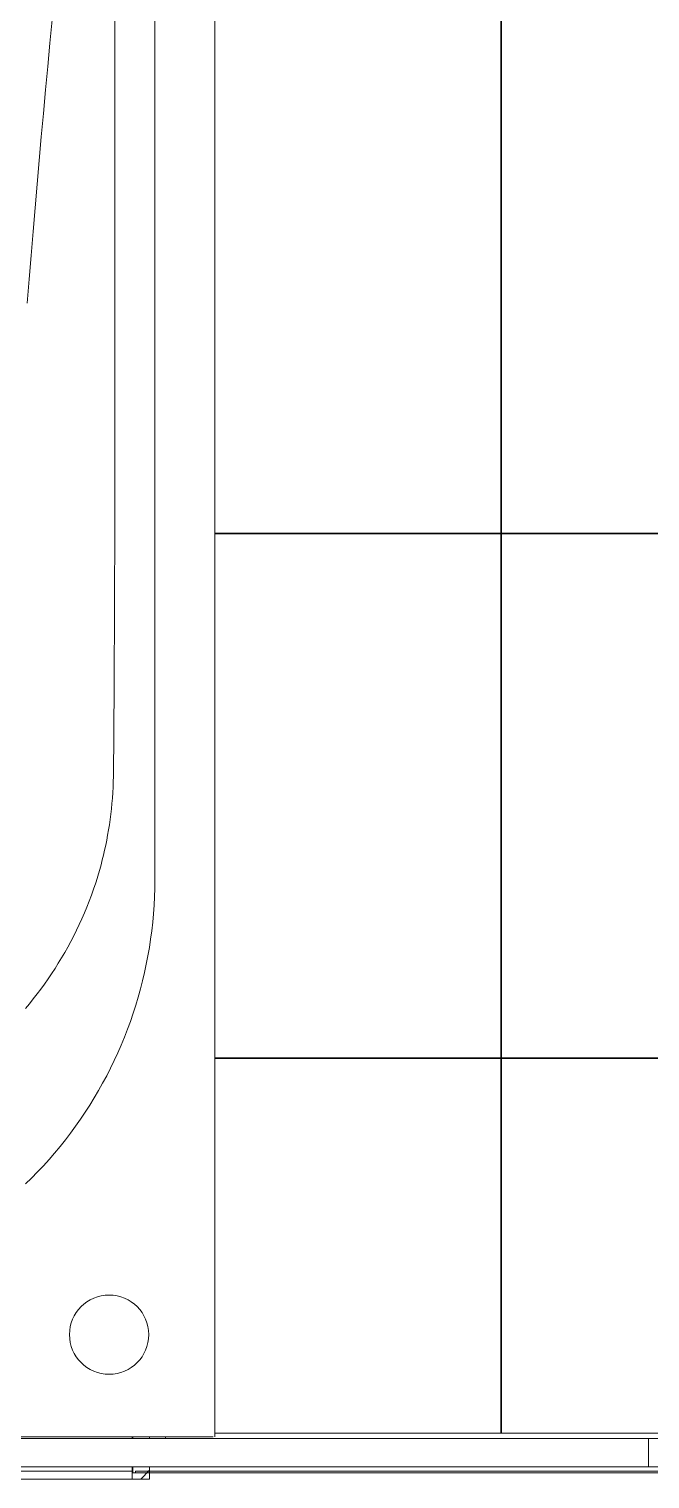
# Model space of a CAD drawing. Units: millimetres at full size, sheet at 1:50. Extents: x -18962 to 31470, y -20980 to 29837.
# Drawn here: x -17772 to -17420, y 20504 to 21327 of the extents above; entities that cross this region are included whole.
import ezdxf

# ---------------------------------------------------------------- set-up
doc = ezdxf.new("R2010")
doc.units = ezdxf.units.MM
doc.header["$LTSCALE"] = 50
doc.linetypes.add('DASHED1', pattern=[1.8, 1.2, -0.6])
for name, color, linetype, lineweight in [('0-0', 4, 'DASHED1', 9), ('0-1', 6, 'Continuous', 9), ('0-4', 6, 'Continuous', 9), ('0-6', 6, 'Continuous', 9), ('6-1', 1, 'Continuous', 35)]:
    doc.layers.add(name, color=color, linetype=linetype, lineweight=lineweight)

# ---------------------------------------------------------------- blocks, each defined once
blk = doc.blocks.new('UB(1)')
at = {"layer": '0-1'}
for p, q in [((-97.8, 3291.5), (-97.8, -4408.5)), ((-92.8, -4408.5), (3602.2, -4408.5))]:
    blk.add_line(p, q, dxfattribs=at)
blk.add_lwpolyline([(3747.2, -4413.5), (-2329.1, -4413.5), (-2329.1, -4493.5), (3747.2, -4493.5)], close=True, dxfattribs=at)
at = {"layer": '0-4'}
for p, q in [((-1329.1, -4493.5), (-1329.1, -4413.5)), ((-1329.1, -4413.5), (3665.9, -4413.5)), ((3665.9, -4493.5), (-1329.1, -4493.5))]:
    blk.add_line(p, q, dxfattribs=at)
blk.add_lwpolyline([(3747.2, -4493.5), (3747.2, -4413.5), (-2329.1, -4413.5), (-2329.1, -4493.5)], close=True, dxfattribs=at)
at = {"layer": '0-6'}
for p, q in [((72.5, -126), (72.4, -413.5)), ((185.7, -413.5), (185.8, -126)), ((370.5, -451.4), (364.3, -385.1)), ((72.4, -413.5), (72.4, -1011.8)), ((185.8, -1423.5), (185.7, -413.5)), ((376.6, -517.5), (370.5, -451.4)), ((382.7, -583.9), (376.6, -517.5)), ((388.7, -650.4), (382.7, -583.9)), ((394.7, -717.2), (388.7, -650.4)), ((400.6, -784.2), (394.7, -717.2)), ((406.4, -851.4), (400.6, -784.2)), ((412.2, -918.7), (406.4, -851.4)), ((417.9, -986.2), (412.2, -918.7)), ((423.6, -1053.7), (417.9, -986.2)), ((72.4, -1011.8), (72.5, -1423.5)), ((429.2, -1121.4), (423.6, -1053.7)), ((434.8, -1189.2), (429.2, -1121.4)), ((185.8, -1486), (185.8, -1423.5)), ((185.8, -1548.5), (185.8, -1486)), ((185.9, -1593.8), (185.8, -1548.5)), ((185.9, -1639.1), (185.9, -1593.8)), ((186, -1684.5), (185.9, -1639.1)), ((186.1, -1729.8), (186, -1684.5)), ((186.1, -1775.1), (186.1, -1729.8)), ((186.2, -1820.4), (186.1, -1775.1)), ((186.3, -1865.7), (186.2, -1820.4)), ((186.5, -1911), (186.3, -1865.7)), ((186.6, -1956.3), (186.5, -1911)), ((186.8, -2001.6), (186.6, -1956.3)), ((186.9, -2046.9), (186.8, -2001.6)), ((187.1, -2092.1), (186.9, -2046.9)), ((187.3, -2137.4), (187.1, -2092.1)), ((187.5, -2182.6), (187.3, -2137.4)), ((187.7, -2227.9), (187.5, -2182.6)), ((188, -2273.1), (187.7, -2227.9)), ((188.2, -2318.3), (188, -2273.1)), ((188.5, -2363.5), (188.2, -2318.3)), ((188.5, -2363.5), (188.6, -2378.5)), ((188.6, -2378.5), (188.7, -2393.6)), ((188.7, -2393.6), (188.9, -2424.1)), ((188.9, -2424.1), (189.2, -2454.9)), ((189.2, -2454.9), (189.5, -2486)), ((189.5, -2486), (189.9, -2517.1)), ((189.9, -2517.1), (190.1, -2532.7)), ((190.1, -2532.7), (190.5, -2548.3)), ((190.5, -2548.3), (191.1, -2563.9)), ((191.1, -2563.9), (191.9, -2579.4)), ((191.9, -2579.4), (193, -2594.8)), ((193, -2594.8), (194.3, -2610.2)), ((194.3, -2610.2), (195.8, -2625.5)), ((195.8, -2625.5), (197.5, -2640.6)), ((197.5, -2640.6), (199.4, -2655.7)), ((199.4, -2655.7), (201.5, -2670.6)), ((201.5, -2670.6), (203.9, -2685.4)), ((203.9, -2685.4), (206.4, -2700)), ((206.4, -2700), (209.1, -2714.5)), ((209.1, -2714.5), (212, -2728.7)), ((212, -2728.7), (215, -2742.8)), ((215, -2742.8), (218.2, -2756.7)), ((218.2, -2756.7), (221.6, -2770.5)), ((221.6, -2770.5), (225.1, -2784)), ((225.1, -2784), (228.7, -2797.3)), ((228.7, -2797.3), (232.5, -2810.4)), ((72.6, -2827.2), (72.8, -2851.3)), ((232.5, -2810.4), (236.4, -2823.3)), ((236.4, -2823.3), (240.4, -2836)), ((240.4, -2836), (246.2, -2853.3)), ((72.8, -2851.3), (73.5, -2875.4)), ((73.5, -2875.4), (74.7, -2899.4)), ((246.2, -2853.3), (252.3, -2870.5)), ((252.3, -2870.5), (258.6, -2887.5)), ((74.7, -2899.4), (76.4, -2923.5)), ((76.4, -2923.5), (78.6, -2947.5)), ((258.6, -2887.5), (265.3, -2904.4)), ((265.3, -2904.4), (272.2, -2921.1)), ((272.2, -2921.1), (279.4, -2937.7)), ((78.6, -2947.5), (81.3, -2971.4)), ((279.4, -2937.7), (286.8, -2954.1)), ((286.8, -2954.1), (294.6, -2970.3)), ((81.3, -2971.4), (84.4, -2995.3)), ((84.4, -2995.3), (88, -3019.1)), ((294.6, -2970.3), (302.6, -2986.4)), ((302.6, -2986.4), (310.8, -3002.3)), ((310.8, -3002.3), (319.3, -3018)), ((88, -3019.1), (92.1, -3042.8)), ((92.1, -3042.8), (96.7, -3066.5)), ((319.3, -3018), (328.1, -3033.6)), ((328.1, -3033.6), (337.1, -3048.9)), ((96.7, -3066.5), (101.7, -3090.1)), ((337.1, -3048.9), (346.4, -3064.1)), ((346.4, -3064.1), (355.8, -3079.1)), ((355.8, -3079.1), (365.6, -3093.9)), ((101.7, -3090.1), (107.2, -3113.5)), ((107.2, -3113.5), (113.2, -3136.9)), ((365.6, -3093.9), (375.5, -3108.5)), ((375.5, -3108.5), (385.7, -3123)), ((385.7, -3123), (396.1, -3137.2)), ((113.2, -3136.9), (119.7, -3160.1)), ((119.7, -3160.1), (126.6, -3183.1)), ((396.1, -3137.2), (406.7, -3151.2)), ((406.7, -3151.2), (417.5, -3165.1)), ((417.5, -3165.1), (428.6, -3178.8)), ((126.6, -3183.1), (133.9, -3206.1)), ((133.9, -3206.1), (141.8, -3228.9)), ((428.6, -3178.8), (439.8, -3192.2)), ((141.8, -3228.9), (150.1, -3251.5)), ((150.1, -3251.5), (158.8, -3273.9)), ((158.8, -3273.9), (168, -3296.2)), ((168, -3296.2), (177.7, -3318.3)), ((177.7, -3318.3), (187.7, -3340.2)), ((187.7, -3340.2), (198.3, -3361.9)), ((198.3, -3361.9), (209.2, -3383.3)), ((209.2, -3383.3), (220.6, -3404.6)), ((220.6, -3404.6), (232.4, -3425.6)), ((232.4, -3425.6), (244.6, -3446.3)), ((244.6, -3446.3), (257.3, -3466.9)), ((257.3, -3466.9), (270.3, -3487.1)), ((270.3, -3487.1), (283.8, -3507.1)), ((283.8, -3507.1), (297.6, -3526.8)), ((297.6, -3526.8), (311.9, -3546.3)), ((311.9, -3546.3), (326.5, -3565.4)), ((326.5, -3565.4), (341.5, -3584.2)), ((341.5, -3584.2), (356.9, -3602.8)), ((356.9, -3602.8), (372.6, -3621)), ((372.6, -3621), (388.8, -3638.9)), ((388.8, -3638.9), (405.2, -3656.5)), ((405.2, -3656.5), (422.1, -3673.8)), ((422.1, -3673.8), (439.2, -3690.7)), ((-2352.8, -4398.5), (-97.8, -4398.5)), ((-92.8, -4408.5), (3602.2, -4408.5)), ((3602.2, -4408.5), (-92.8, -4408.5)), ((42.2, -4408.5), (42.2, -4413.5)), ((87.2, -4413.5), (87.2, -4408.5)), ((87.2, -4413.5), (87.2, -4408.5)), ((134.7, -4408.5), (134.7, -4413.5)), ((134.7, -4408.5), (134.7, -4413.5)), ((137.2, -4413.5), (137.2, -4408.5)), ((127.2, -4506.5), (-2337.8, -4506.5)), ((134.7, -4511), (-2337.8, -4511)), ((134.7, -4511), (-2337.8, -4511)), ((87.2, -4503.5), (87.2, -4493.5)), ((87.2, -4528.5), (87.2, -4493.5)), ((3782.2, -4528.5), (87.2, -4528.5)), ((127.2, -4506.5), (127.2, -4511)), ((134.7, -4493.5), (134.7, -4511)), ((134.7, -4493.5), (134.7, -4511)), ((137.2, -4528.5), (137.2, -4493.5)), ((3734.7, -4506), (137.2, -4506)), ((157.2, -4528.5), (137.2, -4528.5)), ((3734.7, -4528.5), (137.2, -4528.5))]:
    blk.add_line(p, q, dxfattribs=at)
for points in [[(72.5, -1423.5), (72.6, -1548.5), (72.6, -2827.2)], [(87.2, -4503.5), (112.2, -4528.5), (137.2, -4528.5)]]:
    blk.add_lwpolyline(points, dxfattribs=at)
blk.add_circle((202.2, -4118.5), 112.5, dxfattribs=at)
at = {"layer": '6-1'}
for p, q in [((-910.3, 3351.5), (-910.3, -4398.5)), ((-6332.8, -1843.5), (-97.8, -1843.5)), ((-6332.8, -3333.5), (-97.8, -3333.5))]:
    blk.add_line(p, q, dxfattribs=at)

msp = doc.modelspace()

# ---------------------------------------------------------------- block references
at = {"layer": '0-0', "xscale": -0.2, "yscale": 0.2}
msp.add_blockref('UB(1)', (-17686.39, 21409.29), dxfattribs=at)

doc.saveas('drawing.dxf')
